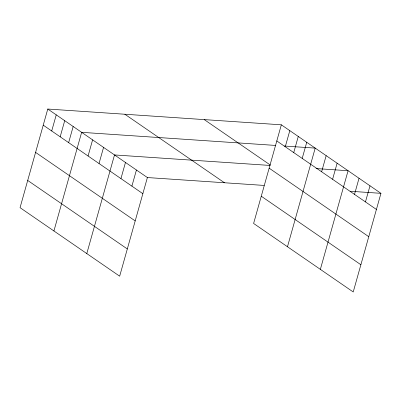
<?xml version="1.0" encoding="UTF-8"?>
<svg xmlns="http://www.w3.org/2000/svg" width="401" height="401" viewBox="0 0 401 401"><rect width="100%" height="100%" fill="white"/><g stroke="black" fill="none" stroke-linecap="round" stroke-linejoin="round"><path stroke-width="0.6" d="M47.774 109.032L20.05 207.668L119.663 276.184L147.388 177.548L47.774 109.032L281.337 124.816L380.95 193.332L353.226 291.968L253.612 223.452L281.337 124.816M51.709 130.987L56.24 114.856M60.175 136.811L64.711 120.681M68.646 142.631L73.177 126.505M53.919 230.966L81.644 132.33L275.743 145.443M88.07 155.994L92.601 139.864M99.027 163.528L103.558 147.403M86.791 253.577L114.516 154.941L269.783 165.428M120.942 178.605L125.473 162.475M131.899 186.139L136.43 170.014M285.271 146.766L289.803 130.641M293.738 152.591L298.269 136.46M302.204 158.415L306.735 142.285M287.477 246.745L315.206 148.109L284.374 146.029M321.627 171.773L326.163 155.648M332.584 179.312L337.121 163.182M320.354 269.357L348.078 170.721L316.013 168.555M354.504 194.385L359.035 178.255M365.461 201.919L369.993 185.793M147.388 177.548L264.169 185.437M350.118 191.247L380.95 193.332M276.8 140.941L376.419 209.457M204.259 119.608L270.505 165.172M269.151 168.169L368.765 236.685M261.262 196.224L360.88 264.74M124.851 114.24L224.465 182.756M43.243 125.162L142.856 193.678M35.589 152.39L135.202 220.906M27.704 180.44L127.317 248.956"/></g></svg>
